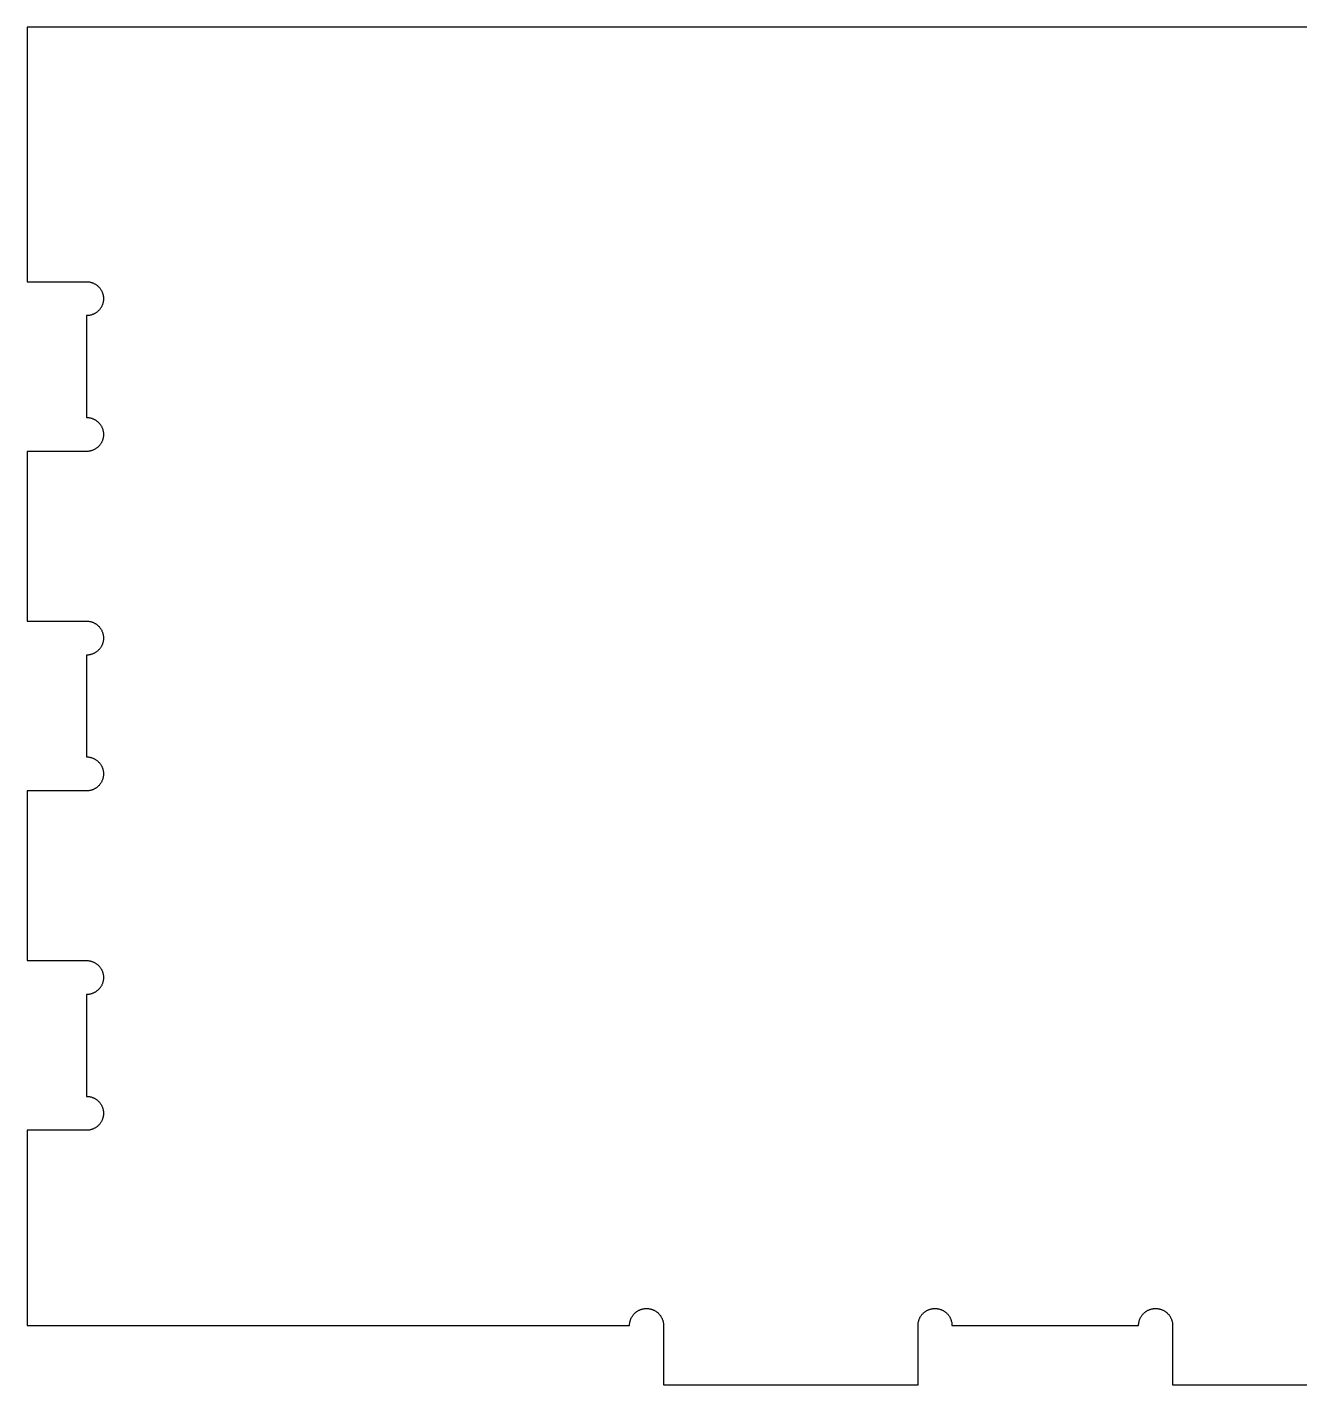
# Model space of a CAD drawing. Header units: millimetres. Extents: x 86 to 152, y 21 to 97.6.
# Drawn here: x 89.24 to 119.24, y 65.6 to 97.6 of the extents above; entities that cross this region are included whole.
import ezdxf

# ---------------------------------------------------------------- set-up
doc = ezdxf.new("R2010")
doc.units = ezdxf.units.MM
doc.layers.add('Default', color=18, linetype='Continuous', true_color=0x000000)

msp = doc.modelspace()

# ---------------------------------------------------------------- linework, layer by layer
at = {"layer": 'Default'}
for p, q in [((149.241, 97.6), (89.241, 97.6)), ((89.241, 97.6), (89.241, 91.6)), ((89.241, 91.6), (90.641, 91.6)), ((90.641, 91.6), (90.654, 91.6)), ((90.654, 91.6), (90.668, 91.599)), ((90.668, 91.599), (90.682, 91.598)), ((90.682, 91.598), (90.696, 91.596)), ((90.696, 91.596), (90.709, 91.594)), ((90.709, 91.594), (90.723, 91.591)), ((90.723, 91.591), (90.736, 91.588)), ((90.736, 91.588), (90.75, 91.585)), ((90.75, 91.585), (90.763, 91.581)), ((90.763, 91.581), (90.776, 91.576)), ((90.776, 91.576), (90.789, 91.572)), ((90.789, 91.572), (90.802, 91.566)), ((90.802, 91.566), (90.814, 91.56)), ((90.814, 91.56), (90.826, 91.554)), ((90.826, 91.554), (90.839, 91.548)), ((90.839, 91.548), (90.85, 91.541)), ((90.85, 91.541), (90.862, 91.533)), ((90.862, 91.533), (90.873, 91.525)), ((90.873, 91.525), (90.884, 91.517)), ((90.884, 91.517), (90.895, 91.508)), ((90.895, 91.508), (90.906, 91.499)), ((90.906, 91.499), (90.916, 91.49)), ((90.916, 91.49), (90.926, 91.48)), ((90.926, 91.48), (90.935, 91.47)), ((90.935, 91.47), (90.944, 91.46)), ((90.944, 91.46), (90.953, 91.449)), ((90.953, 91.449), (90.962, 91.438)), ((90.962, 91.438), (90.97, 91.427)), ((90.97, 91.427), (90.977, 91.416)), ((90.977, 91.416), (90.985, 91.404)), ((90.985, 91.404), (90.991, 91.392)), ((90.991, 91.392), (90.998, 91.38)), ((90.998, 91.38), (91.004, 91.367)), ((91.004, 91.367), (91.009, 91.355)), ((91.009, 91.355), (91.015, 91.342)), ((91.015, 91.342), (91.019, 91.329)), ((91.019, 91.329), (91.023, 91.316)), ((91.023, 91.316), (91.027, 91.302)), ((91.027, 91.302), (91.03, 91.289)), ((91.03, 91.289), (91.033, 91.275)), ((91.033, 91.275), (91.036, 91.262)), ((91.036, 91.262), (91.038, 91.248)), ((91.038, 91.248), (91.039, 91.234)), ((91.039, 91.234), (91.04, 91.221)), ((91.04, 91.221), (91.04, 91.207)), ((91.04, 91.207), (91.04, 91.193)), ((90.884, 90.883), (90.873, 90.875)), ((90.895, 90.892), (90.884, 90.883)), ((90.906, 90.901), (90.895, 90.892)), ((90.916, 90.91), (90.906, 90.901)), ((90.926, 90.92), (90.916, 90.91)), ((90.935, 90.93), (90.926, 90.92)), ((90.944, 90.94), (90.935, 90.93)), ((90.953, 90.951), (90.944, 90.94)), ((90.962, 90.962), (90.953, 90.951)), ((90.97, 90.973), (90.962, 90.962)), ((90.977, 90.984), (90.97, 90.973)), ((90.985, 90.996), (90.977, 90.984)), ((90.991, 91.008), (90.985, 90.996)), ((90.998, 91.02), (90.991, 91.008)), ((91.004, 91.033), (90.998, 91.02)), ((91.009, 91.045), (91.004, 91.033)), ((91.015, 91.058), (91.009, 91.045)), ((91.019, 91.071), (91.015, 91.058)), ((91.023, 91.084), (91.019, 91.071)), ((91.027, 91.098), (91.023, 91.084)), ((91.03, 91.111), (91.027, 91.098)), ((91.033, 91.125), (91.03, 91.111)), ((91.036, 91.138), (91.033, 91.125)), ((91.038, 91.152), (91.036, 91.138)), ((91.039, 91.166), (91.038, 91.152)), ((91.04, 91.179), (91.039, 91.166)), ((91.04, 91.193), (91.04, 91.179)), ((90.654, 90.8), (90.641, 90.8)), ((90.641, 90.8), (90.641, 88.4)), ((90.668, 90.801), (90.654, 90.8)), ((90.682, 90.802), (90.668, 90.801)), ((90.696, 90.804), (90.682, 90.802)), ((90.709, 90.806), (90.696, 90.804)), ((90.723, 90.809), (90.709, 90.806)), ((90.736, 90.812), (90.723, 90.809)), ((90.75, 90.815), (90.736, 90.812)), ((90.763, 90.819), (90.75, 90.815)), ((90.776, 90.824), (90.763, 90.819)), ((90.789, 90.828), (90.776, 90.824)), ((90.802, 90.834), (90.789, 90.828)), ((90.814, 90.84), (90.802, 90.834)), ((90.826, 90.846), (90.814, 90.84)), ((90.839, 90.852), (90.826, 90.846)), ((90.85, 90.859), (90.839, 90.852)), ((90.862, 90.867), (90.85, 90.859)), ((90.873, 90.875), (90.862, 90.867)), ((90.641, 88.4), (90.654, 88.4)), ((90.654, 88.4), (90.668, 88.399)), ((90.668, 88.399), (90.682, 88.398)), ((90.682, 88.398), (90.696, 88.396)), ((90.696, 88.396), (90.709, 88.394)), ((90.709, 88.394), (90.723, 88.391)), ((90.723, 88.391), (90.736, 88.388)), ((90.736, 88.388), (90.75, 88.385)), ((90.75, 88.385), (90.763, 88.381)), ((90.763, 88.381), (90.776, 88.376)), ((90.776, 88.376), (90.789, 88.372)), ((90.789, 88.372), (90.802, 88.366)), ((90.802, 88.366), (90.814, 88.36)), ((90.814, 88.36), (90.826, 88.354)), ((90.826, 88.354), (90.839, 88.348)), ((90.839, 88.348), (90.85, 88.341)), ((90.85, 88.341), (90.862, 88.333)), ((90.862, 88.333), (90.873, 88.325)), ((90.873, 88.325), (90.884, 88.317)), ((90.884, 88.317), (90.895, 88.308)), ((90.895, 88.308), (90.906, 88.299)), ((90.906, 88.299), (90.916, 88.29)), ((90.916, 88.29), (90.926, 88.28)), ((90.926, 88.28), (90.935, 88.27)), ((90.935, 88.27), (90.944, 88.26)), ((90.944, 88.26), (90.953, 88.249)), ((90.953, 88.249), (90.962, 88.238)), ((90.962, 88.238), (90.97, 88.227)), ((90.97, 88.227), (90.977, 88.216)), ((90.977, 88.216), (90.985, 88.204)), ((90.985, 88.204), (90.991, 88.192)), ((90.991, 88.192), (90.998, 88.18)), ((90.998, 88.18), (91.004, 88.167)), ((91.004, 88.167), (91.009, 88.155)), ((91.009, 88.155), (91.015, 88.142)), ((91.015, 88.142), (91.019, 88.129)), ((91.019, 88.129), (91.023, 88.116)), ((91.023, 88.116), (91.027, 88.102)), ((91.027, 88.102), (91.03, 88.089)), ((91.03, 88.089), (91.033, 88.075)), ((91.033, 88.075), (91.036, 88.062)), ((91.036, 88.062), (91.038, 88.048)), ((91.038, 88.048), (91.039, 88.034)), ((91.039, 88.034), (91.04, 88.021)), ((91.04, 88.021), (91.04, 88.007)), ((91.04, 88.007), (91.04, 87.993)), ((90.884, 87.683), (90.873, 87.675)), ((90.895, 87.692), (90.884, 87.683)), ((90.906, 87.701), (90.895, 87.692)), ((90.916, 87.71), (90.906, 87.701)), ((90.926, 87.72), (90.916, 87.71)), ((90.935, 87.73), (90.926, 87.72)), ((90.944, 87.74), (90.935, 87.73)), ((90.953, 87.751), (90.944, 87.74)), ((90.962, 87.762), (90.953, 87.751)), ((90.97, 87.773), (90.962, 87.762)), ((90.977, 87.784), (90.97, 87.773)), ((90.985, 87.796), (90.977, 87.784)), ((90.991, 87.808), (90.985, 87.796)), ((90.998, 87.82), (90.991, 87.808)), ((91.004, 87.833), (90.998, 87.82)), ((91.009, 87.845), (91.004, 87.833)), ((91.015, 87.858), (91.009, 87.845)), ((91.019, 87.871), (91.015, 87.858)), ((91.023, 87.884), (91.019, 87.871)), ((91.027, 87.898), (91.023, 87.884)), ((91.03, 87.911), (91.027, 87.898)), ((91.033, 87.925), (91.03, 87.911)), ((91.036, 87.938), (91.033, 87.925)), ((91.038, 87.952), (91.036, 87.938)), ((91.039, 87.966), (91.038, 87.952)), ((91.04, 87.979), (91.039, 87.966)), ((91.04, 87.993), (91.04, 87.979)), ((90.641, 87.6), (89.241, 87.6)), ((89.241, 87.6), (89.241, 83.6)), ((90.654, 87.6), (90.641, 87.6)), ((90.668, 87.601), (90.654, 87.6)), ((90.682, 87.602), (90.668, 87.601)), ((90.696, 87.604), (90.682, 87.602)), ((90.709, 87.606), (90.696, 87.604)), ((90.723, 87.609), (90.709, 87.606)), ((90.736, 87.612), (90.723, 87.609)), ((90.75, 87.615), (90.736, 87.612)), ((90.763, 87.619), (90.75, 87.615)), ((90.776, 87.624), (90.763, 87.619)), ((90.789, 87.628), (90.776, 87.624)), ((90.802, 87.634), (90.789, 87.628)), ((90.814, 87.64), (90.802, 87.634)), ((90.826, 87.646), (90.814, 87.64)), ((90.839, 87.652), (90.826, 87.646)), ((90.85, 87.659), (90.839, 87.652)), ((90.862, 87.667), (90.85, 87.659)), ((90.873, 87.675), (90.862, 87.667)), ((89.241, 83.6), (90.641, 83.6)), ((90.641, 83.6), (90.654, 83.6)), ((90.654, 83.6), (90.668, 83.599)), ((90.668, 83.599), (90.682, 83.598)), ((90.682, 83.598), (90.696, 83.596)), ((90.696, 83.596), (90.709, 83.594)), ((90.709, 83.594), (90.723, 83.591)), ((90.723, 83.591), (90.736, 83.588)), ((90.736, 83.588), (90.75, 83.585)), ((90.75, 83.585), (90.763, 83.581)), ((90.763, 83.581), (90.776, 83.576)), ((90.776, 83.576), (90.789, 83.572)), ((90.789, 83.572), (90.802, 83.566)), ((90.802, 83.566), (90.814, 83.56)), ((90.814, 83.56), (90.826, 83.554)), ((90.826, 83.554), (90.839, 83.548)), ((90.839, 83.548), (90.85, 83.541)), ((90.85, 83.541), (90.862, 83.533)), ((90.862, 83.533), (90.873, 83.525)), ((90.873, 83.525), (90.884, 83.517)), ((90.884, 83.517), (90.895, 83.508)), ((90.895, 83.508), (90.906, 83.499)), ((90.906, 83.499), (90.916, 83.49)), ((90.916, 83.49), (90.926, 83.48)), ((90.926, 83.48), (90.935, 83.47)), ((90.935, 83.47), (90.944, 83.46)), ((90.944, 83.46), (90.953, 83.449)), ((90.953, 83.449), (90.962, 83.438)), ((90.962, 83.438), (90.97, 83.427)), ((90.97, 83.427), (90.977, 83.416)), ((90.977, 83.416), (90.985, 83.404)), ((90.985, 83.404), (90.991, 83.392)), ((90.991, 83.392), (90.998, 83.38)), ((90.998, 83.38), (91.004, 83.367)), ((91.004, 83.367), (91.009, 83.355)), ((91.009, 83.355), (91.015, 83.342)), ((91.015, 83.342), (91.019, 83.329)), ((91.019, 83.329), (91.023, 83.316)), ((91.023, 83.316), (91.027, 83.302)), ((91.027, 83.302), (91.03, 83.289)), ((91.03, 83.289), (91.033, 83.275)), ((91.033, 83.275), (91.036, 83.262)), ((91.036, 83.262), (91.038, 83.248)), ((91.038, 83.248), (91.039, 83.234)), ((91.039, 83.234), (91.04, 83.221)), ((91.04, 83.221), (91.04, 83.207)), ((91.04, 83.207), (91.04, 83.193)), ((90.884, 82.883), (90.873, 82.875)), ((90.895, 82.892), (90.884, 82.883)), ((90.906, 82.901), (90.895, 82.892)), ((90.916, 82.91), (90.906, 82.901)), ((90.926, 82.92), (90.916, 82.91)), ((90.935, 82.93), (90.926, 82.92)), ((90.944, 82.94), (90.935, 82.93)), ((90.953, 82.951), (90.944, 82.94)), ((90.962, 82.962), (90.953, 82.951)), ((90.97, 82.973), (90.962, 82.962)), ((90.977, 82.984), (90.97, 82.973)), ((90.985, 82.996), (90.977, 82.984)), ((90.991, 83.008), (90.985, 82.996)), ((90.998, 83.02), (90.991, 83.008)), ((91.004, 83.033), (90.998, 83.02)), ((91.009, 83.045), (91.004, 83.033)), ((91.015, 83.058), (91.009, 83.045)), ((91.019, 83.071), (91.015, 83.058)), ((91.023, 83.084), (91.019, 83.071)), ((91.027, 83.098), (91.023, 83.084)), ((91.03, 83.111), (91.027, 83.098)), ((91.033, 83.125), (91.03, 83.111)), ((91.036, 83.138), (91.033, 83.125)), ((91.038, 83.152), (91.036, 83.138)), ((91.039, 83.166), (91.038, 83.152)), ((91.04, 83.179), (91.039, 83.166)), ((91.04, 83.193), (91.04, 83.179)), ((90.654, 82.8), (90.641, 82.8)), ((90.641, 82.8), (90.641, 80.4)), ((90.668, 82.801), (90.654, 82.8)), ((90.682, 82.802), (90.668, 82.801)), ((90.696, 82.804), (90.682, 82.802)), ((90.709, 82.806), (90.696, 82.804)), ((90.723, 82.809), (90.709, 82.806)), ((90.736, 82.812), (90.723, 82.809)), ((90.75, 82.815), (90.736, 82.812)), ((90.763, 82.819), (90.75, 82.815)), ((90.776, 82.824), (90.763, 82.819)), ((90.789, 82.828), (90.776, 82.824)), ((90.802, 82.834), (90.789, 82.828)), ((90.814, 82.84), (90.802, 82.834)), ((90.826, 82.846), (90.814, 82.84)), ((90.839, 82.852), (90.826, 82.846)), ((90.85, 82.859), (90.839, 82.852)), ((90.862, 82.867), (90.85, 82.859)), ((90.873, 82.875), (90.862, 82.867)), ((90.641, 80.4), (90.654, 80.4)), ((90.654, 80.4), (90.668, 80.399)), ((90.668, 80.399), (90.682, 80.398)), ((90.682, 80.398), (90.696, 80.396)), ((90.696, 80.396), (90.709, 80.394)), ((90.709, 80.394), (90.723, 80.391)), ((90.723, 80.391), (90.736, 80.388)), ((90.736, 80.388), (90.75, 80.385)), ((90.75, 80.385), (90.763, 80.381)), ((90.763, 80.381), (90.776, 80.376)), ((90.776, 80.376), (90.789, 80.372)), ((90.789, 80.372), (90.802, 80.366)), ((90.802, 80.366), (90.814, 80.36)), ((90.814, 80.36), (90.826, 80.354)), ((90.826, 80.354), (90.839, 80.348)), ((90.839, 80.348), (90.85, 80.341)), ((90.85, 80.341), (90.862, 80.333)), ((90.862, 80.333), (90.873, 80.325)), ((90.873, 80.325), (90.884, 80.317)), ((90.884, 80.317), (90.895, 80.308)), ((90.895, 80.308), (90.906, 80.299)), ((90.906, 80.299), (90.916, 80.29)), ((90.916, 80.29), (90.926, 80.28)), ((90.926, 80.28), (90.935, 80.27)), ((90.935, 80.27), (90.944, 80.26)), ((90.944, 80.26), (90.953, 80.249)), ((90.953, 80.249), (90.962, 80.238)), ((90.962, 80.238), (90.97, 80.227)), ((90.97, 80.227), (90.977, 80.216)), ((90.977, 80.216), (90.985, 80.204)), ((90.985, 80.204), (90.991, 80.192)), ((90.991, 80.192), (90.998, 80.18)), ((90.998, 80.18), (91.004, 80.167)), ((91.004, 80.167), (91.009, 80.155)), ((91.009, 80.155), (91.015, 80.142)), ((91.015, 80.142), (91.019, 80.129)), ((91.019, 80.129), (91.023, 80.116)), ((91.023, 80.116), (91.027, 80.102)), ((91.027, 80.102), (91.03, 80.089)), ((91.03, 80.089), (91.033, 80.075)), ((91.033, 80.075), (91.036, 80.062)), ((91.036, 80.062), (91.038, 80.048)), ((91.038, 80.048), (91.039, 80.034)), ((91.039, 80.034), (91.04, 80.021)), ((91.04, 80.021), (91.04, 80.007)), ((91.04, 80.007), (91.04, 79.993)), ((90.884, 79.683), (90.873, 79.675)), ((90.895, 79.692), (90.884, 79.683)), ((90.906, 79.701), (90.895, 79.692)), ((90.916, 79.71), (90.906, 79.701)), ((90.926, 79.72), (90.916, 79.71)), ((90.935, 79.73), (90.926, 79.72)), ((90.944, 79.74), (90.935, 79.73)), ((90.953, 79.751), (90.944, 79.74)), ((90.962, 79.762), (90.953, 79.751)), ((90.97, 79.773), (90.962, 79.762)), ((90.977, 79.784), (90.97, 79.773)), ((90.985, 79.796), (90.977, 79.784)), ((90.991, 79.808), (90.985, 79.796)), ((90.998, 79.82), (90.991, 79.808)), ((91.004, 79.833), (90.998, 79.82)), ((91.009, 79.845), (91.004, 79.833)), ((91.015, 79.858), (91.009, 79.845)), ((91.019, 79.871), (91.015, 79.858)), ((91.023, 79.884), (91.019, 79.871)), ((91.027, 79.898), (91.023, 79.884)), ((91.03, 79.911), (91.027, 79.898)), ((91.033, 79.925), (91.03, 79.911)), ((91.036, 79.938), (91.033, 79.925)), ((91.038, 79.952), (91.036, 79.938)), ((91.039, 79.966), (91.038, 79.952)), ((91.04, 79.979), (91.039, 79.966)), ((91.04, 79.993), (91.04, 79.979)), ((90.641, 79.6), (89.241, 79.6)), ((89.241, 79.6), (89.241, 75.6)), ((90.654, 79.6), (90.641, 79.6)), ((90.668, 79.601), (90.654, 79.6)), ((90.682, 79.602), (90.668, 79.601)), ((90.696, 79.604), (90.682, 79.602)), ((90.709, 79.606), (90.696, 79.604)), ((90.723, 79.609), (90.709, 79.606)), ((90.736, 79.612), (90.723, 79.609)), ((90.75, 79.615), (90.736, 79.612)), ((90.763, 79.619), (90.75, 79.615)), ((90.776, 79.624), (90.763, 79.619)), ((90.789, 79.628), (90.776, 79.624)), ((90.802, 79.634), (90.789, 79.628)), ((90.814, 79.64), (90.802, 79.634)), ((90.826, 79.646), (90.814, 79.64)), ((90.839, 79.652), (90.826, 79.646)), ((90.85, 79.659), (90.839, 79.652)), ((90.862, 79.667), (90.85, 79.659)), ((90.873, 79.675), (90.862, 79.667)), ((89.241, 75.6), (90.641, 75.6)), ((90.641, 75.6), (90.654, 75.6)), ((90.654, 75.6), (90.668, 75.599)), ((90.668, 75.599), (90.682, 75.598)), ((90.682, 75.598), (90.696, 75.596)), ((90.696, 75.596), (90.709, 75.594)), ((90.709, 75.594), (90.723, 75.591)), ((90.723, 75.591), (90.736, 75.588)), ((90.736, 75.588), (90.75, 75.585)), ((90.75, 75.585), (90.763, 75.581)), ((90.763, 75.581), (90.776, 75.576)), ((90.776, 75.576), (90.789, 75.572)), ((90.789, 75.572), (90.802, 75.566)), ((90.802, 75.566), (90.814, 75.56)), ((90.814, 75.56), (90.826, 75.554)), ((90.826, 75.554), (90.839, 75.548)), ((90.839, 75.548), (90.85, 75.541)), ((90.85, 75.541), (90.862, 75.533)), ((90.862, 75.533), (90.873, 75.525)), ((90.873, 75.525), (90.884, 75.517)), ((90.884, 75.517), (90.895, 75.508)), ((90.895, 75.508), (90.906, 75.499)), ((90.906, 75.499), (90.916, 75.49)), ((90.916, 75.49), (90.926, 75.48)), ((90.926, 75.48), (90.935, 75.47)), ((90.935, 75.47), (90.944, 75.46)), ((90.944, 75.46), (90.953, 75.449)), ((90.953, 75.449), (90.962, 75.438)), ((90.962, 75.438), (90.97, 75.427)), ((90.97, 75.427), (90.977, 75.416)), ((90.977, 75.416), (90.985, 75.404)), ((90.985, 75.404), (90.991, 75.392)), ((90.991, 75.392), (90.998, 75.38)), ((90.998, 75.38), (91.004, 75.367)), ((91.004, 75.367), (91.009, 75.355)), ((91.009, 75.355), (91.015, 75.342)), ((91.015, 75.342), (91.019, 75.329)), ((91.019, 75.329), (91.023, 75.316)), ((91.023, 75.316), (91.027, 75.302)), ((91.027, 75.302), (91.03, 75.289)), ((91.03, 75.289), (91.033, 75.275)), ((91.033, 75.275), (91.036, 75.262)), ((91.036, 75.262), (91.038, 75.248)), ((91.038, 75.248), (91.039, 75.234)), ((91.039, 75.234), (91.04, 75.221)), ((91.04, 75.221), (91.04, 75.207)), ((91.04, 75.207), (91.04, 75.193)), ((90.884, 74.883), (90.873, 74.875)), ((90.895, 74.892), (90.884, 74.883)), ((90.906, 74.901), (90.895, 74.892)), ((90.916, 74.91), (90.906, 74.901)), ((90.926, 74.92), (90.916, 74.91)), ((90.935, 74.93), (90.926, 74.92)), ((90.944, 74.94), (90.935, 74.93)), ((90.953, 74.951), (90.944, 74.94)), ((90.962, 74.962), (90.953, 74.951)), ((90.97, 74.973), (90.962, 74.962)), ((90.977, 74.984), (90.97, 74.973)), ((90.985, 74.996), (90.977, 74.984)), ((90.991, 75.008), (90.985, 74.996)), ((90.998, 75.02), (90.991, 75.008)), ((91.004, 75.033), (90.998, 75.02)), ((91.009, 75.045), (91.004, 75.033)), ((91.015, 75.058), (91.009, 75.045)), ((91.019, 75.071), (91.015, 75.058)), ((91.023, 75.084), (91.019, 75.071)), ((91.027, 75.098), (91.023, 75.084)), ((91.03, 75.111), (91.027, 75.098)), ((91.033, 75.125), (91.03, 75.111)), ((91.036, 75.138), (91.033, 75.125)), ((91.038, 75.152), (91.036, 75.138)), ((91.039, 75.166), (91.038, 75.152)), ((91.04, 75.179), (91.039, 75.166)), ((91.04, 75.193), (91.04, 75.179)), ((90.654, 74.8), (90.641, 74.8)), ((90.641, 74.8), (90.641, 72.4)), ((90.668, 74.801), (90.654, 74.8)), ((90.682, 74.802), (90.668, 74.801)), ((90.696, 74.804), (90.682, 74.802)), ((90.709, 74.806), (90.696, 74.804)), ((90.723, 74.809), (90.709, 74.806)), ((90.736, 74.812), (90.723, 74.809)), ((90.75, 74.815), (90.736, 74.812)), ((90.763, 74.819), (90.75, 74.815)), ((90.776, 74.824), (90.763, 74.819)), ((90.789, 74.828), (90.776, 74.824)), ((90.802, 74.834), (90.789, 74.828)), ((90.814, 74.84), (90.802, 74.834)), ((90.826, 74.846), (90.814, 74.84)), ((90.839, 74.852), (90.826, 74.846)), ((90.85, 74.859), (90.839, 74.852)), ((90.862, 74.867), (90.85, 74.859)), ((90.873, 74.875), (90.862, 74.867)), ((90.641, 72.4), (90.654, 72.4)), ((90.654, 72.4), (90.668, 72.399)), ((90.668, 72.399), (90.682, 72.398)), ((90.682, 72.398), (90.696, 72.396)), ((90.696, 72.396), (90.709, 72.394)), ((90.709, 72.394), (90.723, 72.391)), ((90.723, 72.391), (90.736, 72.388)), ((90.736, 72.388), (90.75, 72.385)), ((90.75, 72.385), (90.763, 72.381)), ((90.763, 72.381), (90.776, 72.376)), ((90.776, 72.376), (90.789, 72.372)), ((90.789, 72.372), (90.802, 72.366)), ((90.802, 72.366), (90.814, 72.36)), ((90.814, 72.36), (90.826, 72.354)), ((90.826, 72.354), (90.839, 72.348)), ((90.839, 72.348), (90.85, 72.341)), ((90.85, 72.341), (90.862, 72.333)), ((90.862, 72.333), (90.873, 72.325)), ((90.873, 72.325), (90.884, 72.317)), ((90.884, 72.317), (90.895, 72.308)), ((90.895, 72.308), (90.906, 72.299)), ((90.906, 72.299), (90.916, 72.29)), ((90.916, 72.29), (90.926, 72.28)), ((90.926, 72.28), (90.935, 72.27)), ((90.935, 72.27), (90.944, 72.26)), ((90.944, 72.26), (90.953, 72.249)), ((90.953, 72.249), (90.962, 72.238)), ((90.962, 72.238), (90.97, 72.227)), ((90.97, 72.227), (90.977, 72.216)), ((90.977, 72.216), (90.985, 72.204)), ((90.985, 72.204), (90.991, 72.192)), ((90.991, 72.192), (90.998, 72.18)), ((90.998, 72.18), (91.004, 72.167)), ((91.004, 72.167), (91.009, 72.155)), ((91.009, 72.155), (91.015, 72.142)), ((91.015, 72.142), (91.019, 72.129)), ((91.019, 72.129), (91.023, 72.116)), ((91.023, 72.116), (91.027, 72.102)), ((91.027, 72.102), (91.03, 72.089)), ((91.03, 72.089), (91.033, 72.075)), ((91.033, 72.075), (91.036, 72.062)), ((91.036, 72.062), (91.038, 72.048)), ((91.038, 72.048), (91.039, 72.034)), ((91.039, 72.034), (91.04, 72.021)), ((91.04, 72.021), (91.04, 72.007)), ((91.04, 72.007), (91.04, 71.993)), ((90.884, 71.683), (90.873, 71.675)), ((90.895, 71.692), (90.884, 71.683)), ((90.906, 71.701), (90.895, 71.692)), ((90.916, 71.71), (90.906, 71.701)), ((90.926, 71.72), (90.916, 71.71)), ((90.935, 71.73), (90.926, 71.72)), ((90.944, 71.74), (90.935, 71.73)), ((90.953, 71.751), (90.944, 71.74)), ((90.962, 71.762), (90.953, 71.751)), ((90.97, 71.773), (90.962, 71.762)), ((90.977, 71.784), (90.97, 71.773)), ((90.985, 71.796), (90.977, 71.784)), ((90.991, 71.808), (90.985, 71.796)), ((90.998, 71.82), (90.991, 71.808)), ((91.004, 71.833), (90.998, 71.82)), ((91.009, 71.845), (91.004, 71.833)), ((91.015, 71.858), (91.009, 71.845)), ((91.019, 71.871), (91.015, 71.858)), ((91.023, 71.884), (91.019, 71.871)), ((91.027, 71.898), (91.023, 71.884)), ((91.03, 71.911), (91.027, 71.898)), ((91.033, 71.925), (91.03, 71.911)), ((91.036, 71.938), (91.033, 71.925)), ((91.038, 71.952), (91.036, 71.938)), ((91.039, 71.966), (91.038, 71.952)), ((91.04, 71.979), (91.039, 71.966)), ((91.04, 71.993), (91.04, 71.979)), ((90.641, 71.6), (89.241, 71.6)), ((89.241, 71.6), (89.241, 67)), ((90.654, 71.6), (90.641, 71.6)), ((90.668, 71.601), (90.654, 71.6)), ((90.682, 71.602), (90.668, 71.601)), ((90.696, 71.604), (90.682, 71.602)), ((90.709, 71.606), (90.696, 71.604)), ((90.723, 71.609), (90.709, 71.606)), ((90.736, 71.612), (90.723, 71.609)), ((90.75, 71.615), (90.736, 71.612)), ((90.763, 71.619), (90.75, 71.615)), ((90.776, 71.624), (90.763, 71.619)), ((90.789, 71.628), (90.776, 71.624)), ((90.802, 71.634), (90.789, 71.628)), ((90.814, 71.64), (90.802, 71.634)), ((90.826, 71.646), (90.814, 71.64)), ((90.839, 71.652), (90.826, 71.646)), ((90.85, 71.659), (90.839, 71.652)), ((90.862, 71.667), (90.85, 71.659)), ((90.873, 71.675), (90.862, 71.667)), ((103.493, 67.198), (103.5, 67.21)), ((103.5, 67.21), (103.507, 67.222)), ((103.507, 67.222), (103.515, 67.233)), ((103.515, 67.233), (103.524, 67.244)), ((103.524, 67.244), (103.532, 67.255)), ((103.532, 67.255), (103.541, 67.265)), ((103.541, 67.265), (103.55, 67.275)), ((103.55, 67.275), (103.56, 67.285)), ((103.56, 67.285), (103.57, 67.295)), ((103.57, 67.295), (103.58, 67.304)), ((103.58, 67.304), (103.591, 67.313)), ((103.591, 67.313), (103.602, 67.321)), ((103.602, 67.321), (103.613, 67.329)), ((103.613, 67.329), (103.625, 67.337)), ((103.625, 67.337), (103.637, 67.344)), ((103.637, 67.344), (103.649, 67.351)), ((103.649, 67.351), (103.661, 67.357)), ((103.661, 67.357), (103.673, 67.363)), ((103.673, 67.363), (103.686, 67.369)), ((103.686, 67.369), (103.699, 67.374)), ((103.699, 67.374), (103.712, 67.379)), ((103.712, 67.379), (103.725, 67.383)), ((103.725, 67.383), (103.738, 67.387)), ((103.738, 67.387), (103.752, 67.39)), ((103.752, 67.39), (103.765, 67.393)), ((103.765, 67.393), (103.779, 67.395)), ((103.779, 67.395), (103.792, 67.397)), ((103.792, 67.397), (103.806, 67.399)), ((103.806, 67.399), (103.82, 67.399)), ((103.82, 67.399), (103.834, 67.4)), ((103.834, 67.4), (103.847, 67.4)), ((103.847, 67.4), (103.861, 67.399)), ((103.861, 67.399), (103.875, 67.399)), ((103.875, 67.399), (103.889, 67.397)), ((103.889, 67.397), (103.902, 67.395)), ((103.902, 67.395), (103.916, 67.393)), ((103.916, 67.393), (103.93, 67.39)), ((103.93, 67.39), (103.943, 67.387)), ((103.943, 67.387), (103.956, 67.383)), ((103.956, 67.383), (103.969, 67.379)), ((103.969, 67.379), (103.982, 67.374)), ((103.982, 67.374), (103.995, 67.369)), ((103.995, 67.369), (104.008, 67.363)), ((104.008, 67.363), (104.02, 67.357)), ((104.02, 67.357), (104.032, 67.351)), ((104.032, 67.351), (104.044, 67.344)), ((104.044, 67.344), (104.056, 67.337)), ((104.056, 67.337), (104.068, 67.329)), ((104.068, 67.329), (104.079, 67.321)), ((104.079, 67.321), (104.09, 67.313)), ((104.09, 67.313), (104.101, 67.304)), ((104.101, 67.304), (104.111, 67.295)), ((104.111, 67.295), (104.121, 67.285)), ((104.121, 67.285), (104.131, 67.275)), ((104.131, 67.275), (104.14, 67.265)), ((104.14, 67.265), (104.149, 67.255)), ((104.149, 67.255), (104.158, 67.244)), ((104.158, 67.244), (104.166, 67.233)), ((104.166, 67.233), (104.174, 67.222)), ((104.174, 67.222), (104.181, 67.21)), ((104.181, 67.21), (104.188, 67.198)), ((110.293, 67.198), (110.3, 67.21)), ((110.3, 67.21), (110.307, 67.222)), ((110.307, 67.222), (110.315, 67.233)), ((110.315, 67.233), (110.324, 67.244)), ((110.324, 67.244), (110.332, 67.255)), ((110.332, 67.255), (110.341, 67.265)), ((110.341, 67.265), (110.35, 67.275)), ((110.35, 67.275), (110.36, 67.285)), ((110.36, 67.285), (110.37, 67.295)), ((110.37, 67.295), (110.38, 67.304)), ((110.38, 67.304), (110.391, 67.313)), ((110.391, 67.313), (110.402, 67.321)), ((110.402, 67.321), (110.413, 67.329)), ((110.413, 67.329), (110.425, 67.337)), ((110.425, 67.337), (110.437, 67.344)), ((110.437, 67.344), (110.449, 67.351)), ((110.449, 67.351), (110.461, 67.357)), ((110.461, 67.357), (110.473, 67.363)), ((110.473, 67.363), (110.486, 67.369)), ((110.486, 67.369), (110.499, 67.374)), ((110.499, 67.374), (110.512, 67.379)), ((110.512, 67.379), (110.525, 67.383)), ((110.525, 67.383), (110.538, 67.387)), ((110.538, 67.387), (110.552, 67.39)), ((110.552, 67.39), (110.565, 67.393)), ((110.565, 67.393), (110.579, 67.395)), ((110.579, 67.395), (110.592, 67.397)), ((110.592, 67.397), (110.606, 67.399)), ((110.606, 67.399), (110.62, 67.399)), ((110.62, 67.399), (110.634, 67.4)), ((110.634, 67.4), (110.647, 67.4)), ((110.647, 67.4), (110.661, 67.399)), ((110.661, 67.399), (110.675, 67.399)), ((110.675, 67.399), (110.689, 67.397)), ((110.689, 67.397), (110.702, 67.395)), ((110.702, 67.395), (110.716, 67.393)), ((110.716, 67.393), (110.73, 67.39)), ((110.73, 67.39), (110.743, 67.387)), ((110.743, 67.387), (110.756, 67.383)), ((110.756, 67.383), (110.769, 67.379)), ((110.769, 67.379), (110.782, 67.374)), ((110.782, 67.374), (110.795, 67.369)), ((110.795, 67.369), (110.808, 67.363)), ((110.808, 67.363), (110.82, 67.357)), ((110.82, 67.357), (110.832, 67.351)), ((110.832, 67.351), (110.844, 67.344)), ((110.844, 67.344), (110.856, 67.337)), ((110.856, 67.337), (110.868, 67.329)), ((110.868, 67.329), (110.879, 67.321)), ((110.879, 67.321), (110.89, 67.313)), ((110.89, 67.313), (110.901, 67.304)), ((110.901, 67.304), (110.911, 67.295)), ((110.911, 67.295), (110.921, 67.285)), ((110.921, 67.285), (110.931, 67.275)), ((110.931, 67.275), (110.94, 67.265)), ((110.94, 67.265), (110.949, 67.255)), ((110.949, 67.255), (110.958, 67.244)), ((110.958, 67.244), (110.966, 67.233)), ((110.966, 67.233), (110.974, 67.222)), ((110.974, 67.222), (110.981, 67.21)), ((110.981, 67.21), (110.988, 67.198)), ((115.493, 67.198), (115.5, 67.21)), ((115.5, 67.21), (115.507, 67.222)), ((115.507, 67.222), (115.515, 67.233)), ((115.515, 67.233), (115.524, 67.244)), ((115.524, 67.244), (115.532, 67.255)), ((115.532, 67.255), (115.541, 67.265)), ((115.541, 67.265), (115.55, 67.275)), ((115.55, 67.275), (115.56, 67.285)), ((115.56, 67.285), (115.57, 67.295)), ((115.57, 67.295), (115.58, 67.304)), ((115.58, 67.304), (115.591, 67.313)), ((115.591, 67.313), (115.602, 67.321)), ((115.602, 67.321), (115.613, 67.329)), ((115.613, 67.329), (115.625, 67.337)), ((115.625, 67.337), (115.637, 67.344)), ((115.637, 67.344), (115.649, 67.351)), ((115.649, 67.351), (115.661, 67.357)), ((115.661, 67.357), (115.673, 67.363)), ((115.673, 67.363), (115.686, 67.369)), ((115.686, 67.369), (115.699, 67.374)), ((115.699, 67.374), (115.712, 67.379)), ((115.712, 67.379), (115.725, 67.383)), ((115.725, 67.383), (115.738, 67.387)), ((115.738, 67.387), (115.752, 67.39)), ((115.752, 67.39), (115.765, 67.393)), ((115.765, 67.393), (115.779, 67.395)), ((115.779, 67.395), (115.792, 67.397)), ((115.792, 67.397), (115.806, 67.399)), ((115.806, 67.399), (115.82, 67.399)), ((115.82, 67.399), (115.834, 67.4)), ((115.834, 67.4), (115.847, 67.4)), ((115.847, 67.4), (115.861, 67.399)), ((115.861, 67.399), (115.875, 67.399)), ((115.875, 67.399), (115.889, 67.397)), ((115.889, 67.397), (115.902, 67.395)), ((115.902, 67.395), (115.916, 67.393)), ((115.916, 67.393), (115.93, 67.39)), ((115.93, 67.39), (115.943, 67.387)), ((115.943, 67.387), (115.956, 67.383)), ((115.956, 67.383), (115.969, 67.379)), ((115.969, 67.379), (115.982, 67.374)), ((115.982, 67.374), (115.995, 67.369)), ((115.995, 67.369), (116.008, 67.363)), ((116.008, 67.363), (116.02, 67.357)), ((116.02, 67.357), (116.032, 67.351)), ((116.032, 67.351), (116.044, 67.344)), ((116.044, 67.344), (116.056, 67.337)), ((116.056, 67.337), (116.068, 67.329)), ((116.068, 67.329), (116.079, 67.321)), ((116.079, 67.321), (116.09, 67.313)), ((116.09, 67.313), (116.101, 67.304)), ((116.101, 67.304), (116.111, 67.295)), ((116.111, 67.295), (116.121, 67.285)), ((116.121, 67.285), (116.131, 67.275)), ((116.131, 67.275), (116.14, 67.265)), ((116.14, 67.265), (116.149, 67.255)), ((116.149, 67.255), (116.158, 67.244)), ((116.158, 67.244), (116.166, 67.233)), ((116.166, 67.233), (116.174, 67.222)), ((116.174, 67.222), (116.181, 67.21)), ((116.181, 67.21), (116.188, 67.198)), ((89.241, 67), (99.041, 67)), ((99.041, 67), (103.441, 67)), ((103.441, 67.028), (103.443, 67.041)), ((103.441, 67.014), (103.441, 67.028)), ((103.441, 67), (103.441, 67.014)), ((103.443, 67.041), (103.444, 67.055)), ((103.444, 67.055), (103.446, 67.069)), ((103.446, 67.069), (103.449, 67.082)), ((103.449, 67.082), (103.452, 67.096)), ((103.452, 67.096), (103.456, 67.109)), ((103.456, 67.109), (103.46, 67.122)), ((103.46, 67.122), (103.464, 67.135)), ((103.464, 67.135), (103.469, 67.148)), ((103.469, 67.148), (103.474, 67.161)), ((103.474, 67.161), (103.48, 67.174)), ((103.48, 67.174), (103.486, 67.186)), ((103.486, 67.186), (103.493, 67.198)), ((104.188, 67.198), (104.195, 67.186)), ((104.195, 67.186), (104.201, 67.174)), ((104.201, 67.174), (104.207, 67.161)), ((104.207, 67.161), (104.212, 67.148)), ((104.212, 67.148), (104.217, 67.135)), ((104.217, 67.135), (104.221, 67.122)), ((104.221, 67.122), (104.225, 67.109)), ((104.225, 67.109), (104.229, 67.096)), ((104.229, 67.096), (104.232, 67.082)), ((104.232, 67.082), (104.235, 67.069)), ((104.235, 67.069), (104.237, 67.055)), ((104.237, 67.055), (104.238, 67.041)), ((104.238, 67.041), (104.24, 67.028)), ((104.24, 67.028), (104.24, 67.014)), ((104.24, 67.014), (104.241, 67)), ((104.241, 67), (104.241, 65.6)), ((110.241, 67.028), (110.243, 67.041)), ((110.241, 67.014), (110.241, 67.028)), ((110.241, 67), (110.241, 67.014)), ((110.241, 65.6), (110.241, 67)), ((110.243, 67.041), (110.244, 67.055)), ((110.244, 67.055), (110.246, 67.069)), ((110.246, 67.069), (110.249, 67.082)), ((110.249, 67.082), (110.252, 67.096)), ((110.252, 67.096), (110.256, 67.109)), ((110.256, 67.109), (110.26, 67.122)), ((110.26, 67.122), (110.264, 67.135)), ((110.264, 67.135), (110.269, 67.148)), ((110.269, 67.148), (110.274, 67.161)), ((110.274, 67.161), (110.28, 67.174)), ((110.28, 67.174), (110.286, 67.186)), ((110.286, 67.186), (110.293, 67.198)), ((110.988, 67.198), (110.995, 67.186)), ((110.995, 67.186), (111.001, 67.174)), ((111.001, 67.174), (111.007, 67.161)), ((111.007, 67.161), (111.012, 67.148)), ((111.012, 67.148), (111.017, 67.135)), ((111.017, 67.135), (111.021, 67.122)), ((111.021, 67.122), (111.025, 67.109)), ((111.025, 67.109), (111.029, 67.096)), ((111.029, 67.096), (111.032, 67.082)), ((111.032, 67.082), (111.035, 67.069)), ((111.035, 67.069), (111.037, 67.055)), ((111.037, 67.055), (111.038, 67.041)), ((111.038, 67.041), (111.04, 67.028)), ((111.04, 67.028), (111.04, 67.014)), ((111.04, 67.014), (111.041, 67)), ((111.041, 67), (115.441, 67)), ((115.441, 67.028), (115.443, 67.041)), ((115.441, 67.014), (115.441, 67.028)), ((115.441, 67), (115.441, 67.014)), ((115.443, 67.041), (115.444, 67.055)), ((115.444, 67.055), (115.446, 67.069)), ((115.446, 67.069), (115.449, 67.082)), ((115.449, 67.082), (115.452, 67.096)), ((115.452, 67.096), (115.456, 67.109)), ((115.456, 67.109), (115.46, 67.122)), ((115.46, 67.122), (115.464, 67.135)), ((115.464, 67.135), (115.469, 67.148)), ((115.469, 67.148), (115.474, 67.161)), ((115.474, 67.161), (115.48, 67.174)), ((115.48, 67.174), (115.486, 67.186)), ((115.486, 67.186), (115.493, 67.198)), ((116.188, 67.198), (116.195, 67.186)), ((116.195, 67.186), (116.201, 67.174)), ((116.201, 67.174), (116.207, 67.161)), ((116.207, 67.161), (116.212, 67.148)), ((116.212, 67.148), (116.217, 67.135)), ((116.217, 67.135), (116.221, 67.122)), ((116.221, 67.122), (116.225, 67.109)), ((116.225, 67.109), (116.229, 67.096)), ((116.229, 67.096), (116.232, 67.082)), ((116.232, 67.082), (116.235, 67.069)), ((116.235, 67.069), (116.237, 67.055)), ((116.237, 67.055), (116.238, 67.041)), ((116.238, 67.041), (116.24, 67.028)), ((116.24, 67.028), (116.24, 67.014)), ((116.24, 67.014), (116.241, 67)), ((116.241, 67), (116.241, 65.6)), ((104.241, 65.6), (110.241, 65.6)), ((116.241, 65.6), (122.241, 65.6))]:
    msp.add_line(p, q, dxfattribs=at)

doc.saveas('drawing.dxf')
